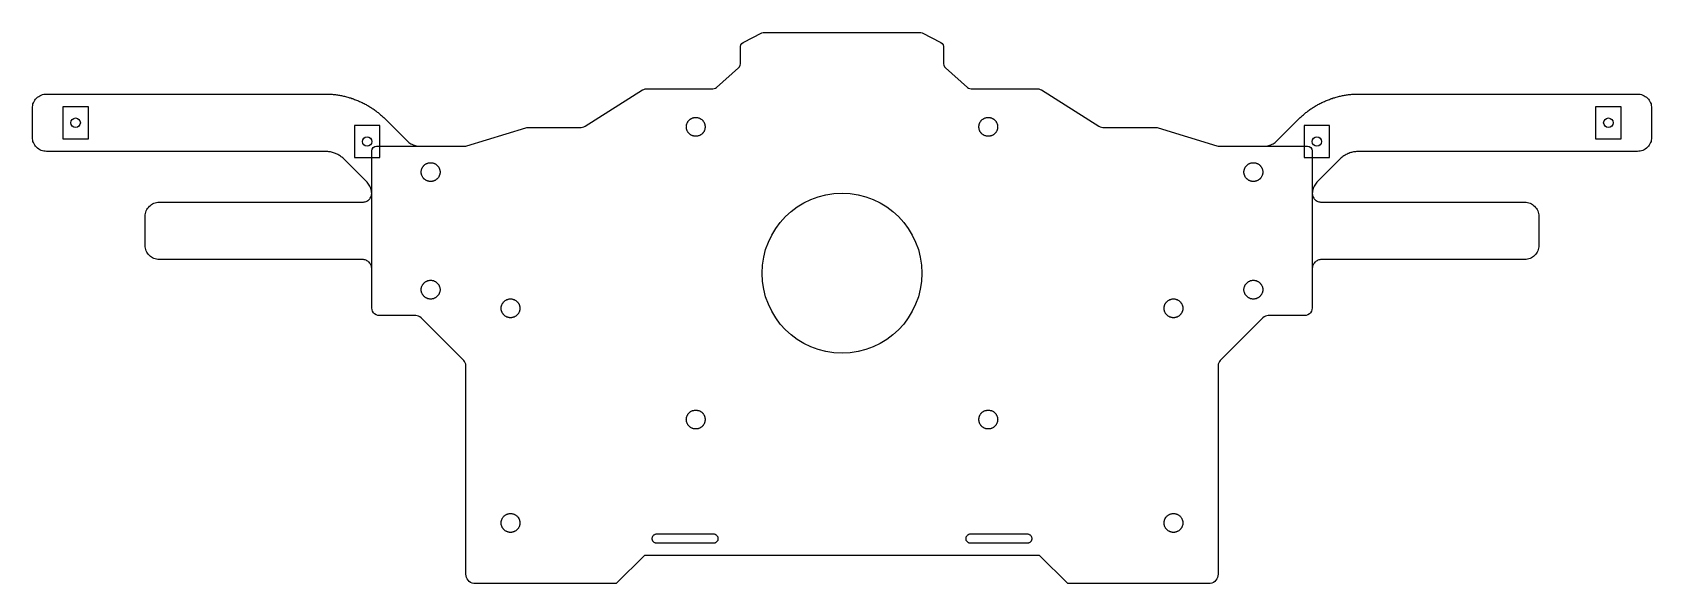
# Model space of a CAD drawing. Header units: millimetres. Extents: x -86 to 86, y -33 to 26.
import ezdxf

# ---------------------------------------------------------------- set-up
doc = ezdxf.new("R2010")
doc.units = ezdxf.units.MM
for name, color, linetype in [('BOARD_OUTLINE', 7, 'Continuous'), ('FUROS_V3', 3, 'Continuous'), ('SENSORES_REF', 1, 'Continuous'), ('V3_REF', 8, 'Continuous')]:
    doc.layers.add(name, color=color, linetype=linetype)

msp = doc.modelspace()

# ---------------------------------------------------------------- linework, layer by layer
at = {"layer": 'BOARD_OUTLINE'}
msp.add_lwpolyline([(-54.99, 12.95), (-84.6, 12.95), (-84.75, 12.96), (-84.89, 12.98), (-85.04, 13.01), (-85.17, 13.06), (-85.31, 13.13), (-85.43, 13.2), (-85.55, 13.29), (-85.66, 13.39), (-85.76, 13.5), (-85.85, 13.62), (-85.92, 13.74), (-85.99, 13.88), (-86.04, 14.01), (-86.07, 14.16), (-86.09, 14.3), (-86.1, 14.45), (-86.1, 17.55), (-86.09, 17.7), (-86.07, 17.84), (-86.04, 17.99), (-85.99, 18.12), (-85.92, 18.26), (-85.85, 18.38), (-85.76, 18.5), (-85.66, 18.61), (-85.55, 18.71), (-85.43, 18.8), (-85.31, 18.87), (-85.17, 18.94), (-85.04, 18.99), (-84.89, 19.02), (-84.75, 19.04), (-84.6, 19.05), (-54.99, 19.05), (-54.87, 19.05), (-54.76, 19.05), (-54.65, 19.04), (-54.54, 19.04), (-54.43, 19.03), (-54.32, 19.03), (-54.21, 19.02), (-54.1, 19.01), (-53.99, 18.99), (-53.88, 18.98), (-53.77, 18.97), (-53.66, 18.95), (-53.55, 18.94), (-53.44, 18.92), (-53.33, 18.9), (-53.22, 18.88), (-53.11, 18.85), (-53, 18.83), (-52.89, 18.81), (-52.79, 18.78), (-52.68, 18.75), (-52.57, 18.72), (-52.46, 18.69), (-52.36, 18.66), (-52.25, 18.63), (-52.15, 18.59), (-52.04, 18.56), (-51.94, 18.52), (-51.83, 18.48), (-51.73, 18.44), (-51.62, 18.4), (-51.52, 18.36), (-51.42, 18.32), (-51.32, 18.27), (-51.22, 18.23), (-51.12, 18.18), (-51.02, 18.13), (-50.92, 18.08), (-50.82, 18.03), (-50.72, 17.98), (-50.62, 17.93), (-50.52, 17.87), (-50.43, 17.82), (-50.33, 17.76), (-50.24, 17.7), (-50.14, 17.65), (-50.05, 17.59), (-49.96, 17.52), (-49.87, 17.46), (-49.77, 17.4), (-49.68, 17.33), (-49.59, 17.27), (-49.51, 17.2), (-49.42, 17.13), (-49.33, 17.07), (-49.24, 17), (-49.16, 16.92), (-49.07, 16.85), (-48.99, 16.78), (-48.91, 16.71), (-48.83, 16.63), (-48.74, 16.55), (-48.66, 16.48), (-48.59, 16.4), (-46.27, 14.09), (-46.18, 14), (-46.08, 13.91), (-45.97, 13.84), (-45.86, 13.77), (-45.74, 13.71), (-45.62, 13.65), (-45.5, 13.61), (-45.38, 13.57), (-45.25, 13.54), (-45.12, 13.52), (-44.99, 13.5), (-44.86, 13.5), (-40.12, 13.5), (-40, 13.51), (-39.89, 13.53), (-33.62, 15.46), (-33.5, 15.49), (-33.38, 15.5), (-27.73, 15.5), (-27.58, 15.51), (-27.44, 15.56), (-27.3, 15.62), (-21.2, 19.48), (-21.06, 19.54), (-20.92, 19.59), (-20.77, 19.6), (-13.73, 19.6), (-13.58, 19.62), (-13.45, 19.67), (-13.33, 19.75), (-11, 21.82), (-10.89, 21.95), (-10.82, 22.1), (-10.8, 22.27), (-10.8, 24.09), (-10.77, 24.27), (-10.67, 24.43), (-10.52, 24.54), (-8.51, 25.55), (-8.4, 25.59), (-8.28, 25.6), (8.28, 25.6), (8.4, 25.59), (8.51, 25.55), (10.52, 24.54), (10.67, 24.43), (10.77, 24.27), (10.8, 24.09), (10.8, 22.27), (10.82, 22.1), (10.89, 21.95), (11, 21.82), (13.33, 19.75), (13.45, 19.67), (13.58, 19.62), (13.73, 19.6), (20.77, 19.6), (20.92, 19.59), (21.06, 19.54), (21.2, 19.48), (27.3, 15.62), (27.44, 15.56), (27.58, 15.51), (27.73, 15.5), (33.38, 15.5), (33.5, 15.49), (33.62, 15.46), (39.88, 13.53), (40, 13.51), (40.12, 13.5), (44.86, 13.5), (44.99, 13.5), (45.12, 13.52), (45.25, 13.54), (45.38, 13.57), (45.5, 13.61), (45.62, 13.65), (45.74, 13.71), (45.86, 13.77), (45.97, 13.84), (46.08, 13.91), (46.18, 14), (46.27, 14.09), (48.59, 16.4), (48.66, 16.48), (48.74, 16.55), (48.83, 16.63), (48.91, 16.71), (48.99, 16.78), (49.07, 16.85), (49.16, 16.92), (49.24, 17), (49.33, 17.07), (49.42, 17.13), (49.51, 17.2), (49.59, 17.27), (49.68, 17.33), (49.77, 17.4), (49.87, 17.46), (49.96, 17.52), (50.05, 17.59), (50.14, 17.65), (50.24, 17.7), (50.33, 17.76), (50.43, 17.82), (50.52, 17.87), (50.62, 17.93), (50.72, 17.98), (50.82, 18.03), (50.92, 18.08), (51.02, 18.13), (51.12, 18.18), (51.22, 18.23), (51.32, 18.27), (51.42, 18.32), (51.52, 18.36), (51.62, 18.4), (51.73, 18.44), (51.83, 18.48), (51.94, 18.52), (52.04, 18.56), (52.15, 18.59), (52.25, 18.63), (52.36, 18.66), (52.46, 18.69), (52.57, 18.72), (52.68, 18.75), (52.79, 18.78), (52.89, 18.81), (53, 18.83), (53.11, 18.85), (53.22, 18.88), (53.33, 18.9), (53.44, 18.92), (53.55, 18.94), (53.66, 18.95), (53.77, 18.97), (53.88, 18.98), (53.99, 18.99), (54.1, 19.01), (54.21, 19.02), (54.32, 19.03), (54.43, 19.03), (54.54, 19.04), (54.65, 19.04), (54.76, 19.05), (54.87, 19.05), (54.99, 19.05), (84.6, 19.05), (84.75, 19.04), (84.89, 19.02), (85.04, 18.99), (85.17, 18.94), (85.31, 18.87), (85.43, 18.8), (85.55, 18.71), (85.66, 18.61), (85.76, 18.5), (85.85, 18.38), (85.92, 18.26), (85.99, 18.12), (86.04, 17.99), (86.07, 17.84), (86.09, 17.7), (86.1, 17.55), (86.1, 14.45), (86.09, 14.3), (86.07, 14.16), (86.04, 14.01), (85.99, 13.88), (85.92, 13.74), (85.85, 13.62), (85.76, 13.5), (85.66, 13.39), (85.55, 13.29), (85.43, 13.2), (85.31, 13.13), (85.17, 13.06), (85.04, 13.01), (84.89, 12.98), (84.75, 12.96), (84.6, 12.95), (54.99, 12.95), (54.93, 12.95), (54.85, 12.95), (54.78, 12.94), (54.71, 12.94), (54.6, 12.92), (54.49, 12.91), (54.4, 12.89), (54.29, 12.87), (54.19, 12.84), (54.11, 12.82), (54, 12.78), (53.9, 12.74), (53.81, 12.71), (53.71, 12.66), (53.62, 12.61), (53.52, 12.56), (53.43, 12.5), (53.36, 12.46), (53.27, 12.4), (53.18, 12.33), (53.1, 12.27), (53.04, 12.22), (52.97, 12.15), (52.9, 12.09), (50.59, 9.77), (50.5, 9.68), (50.41, 9.58), (50.34, 9.47), (50.27, 9.36), (50.21, 9.24), (50.15, 9.12), (50.11, 9), (50.07, 8.88), (50.04, 8.75), (50.02, 8.62), (50, 8.49), (50, 8.36), (50, -3.7), (49.98, -3.88), (49.92, -4.05), (49.82, -4.2), (49.7, -4.33), (49.55, -4.42), (49.38, -4.48), (49.2, -4.5), (45.33, -4.5), (45.17, -4.52), (45.03, -4.56), (44.89, -4.63), (44.77, -4.73), (40.23, -9.27), (40.13, -9.39), (40.06, -9.53), (40.01, -9.67), (40, -9.83), (40, -32), (39.98, -32.17), (39.94, -32.34), (39.87, -32.5), (39.77, -32.64), (39.64, -32.77), (39.5, -32.87), (39.34, -32.94), (39.17, -32.98), (39, -33), (24, -33), (21, -30), (-21, -30), (-24, -33), (-39, -33), (-39.17, -32.98), (-39.34, -32.94), (-39.5, -32.87), (-39.64, -32.77), (-39.77, -32.64), (-39.87, -32.5), (-39.94, -32.34), (-39.98, -32.17), (-40, -32), (-40, -9.83), (-40.02, -9.67), (-40.06, -9.53), (-40.14, -9.39), (-40.23, -9.27), (-44.77, -4.73), (-44.89, -4.63), (-45.03, -4.56), (-45.17, -4.52), (-45.33, -4.5), (-49.2, -4.5), (-49.38, -4.48), (-49.55, -4.42), (-49.7, -4.33), (-49.83, -4.2), (-49.92, -4.05), (-49.98, -3.88), (-50, -3.7), (-50, 8.36), (-50, 8.49), (-50.02, 8.62), (-50.04, 8.75), (-50.07, 8.88), (-50.11, 9), (-50.15, 9.12), (-50.21, 9.24), (-50.27, 9.36), (-50.34, 9.47), (-50.41, 9.58), (-50.5, 9.68), (-50.59, 9.77), (-52.9, 12.09), (-52.97, 12.15), (-53.04, 12.22), (-53.1, 12.27), (-53.18, 12.33), (-53.25, 12.38), (-53.34, 12.45), (-53.43, 12.5), (-53.52, 12.56), (-53.61, 12.61), (-53.7, 12.66), (-53.8, 12.7), (-53.88, 12.73), (-53.98, 12.77), (-54.07, 12.8), (-54.18, 12.84), (-54.28, 12.86), (-54.39, 12.89), (-54.47, 12.9), (-54.58, 12.92), (-54.67, 12.93), (-54.74, 12.94), (-54.83, 12.95), (-54.9, 12.95)], close=True, dxfattribs=at)
msp.add_circle((0, 0), 8.5, dxfattribs=at)
at = {"layer": 'FUROS_V3'}
for points in [[(-14.56, 15.56), (-14.56, 15.51), (-14.56, 15.46), (-14.57, 15.41), (-14.58, 15.36), (-14.59, 15.31), (-14.6, 15.27), (-14.61, 15.22), (-14.63, 15.17), (-14.65, 15.13), (-14.67, 15.08), (-14.7, 15.04), (-14.72, 15), (-14.75, 14.96), (-14.78, 14.92), (-14.82, 14.88), (-14.85, 14.85), (-14.88, 14.82), (-14.92, 14.78), (-14.96, 14.75), (-15, 14.72), (-15.04, 14.7), (-15.08, 14.67), (-15.13, 14.65), (-15.17, 14.63), (-15.22, 14.61), (-15.27, 14.6), (-15.31, 14.59), (-15.36, 14.58), (-15.41, 14.57), (-15.46, 14.56), (-15.51, 14.56), (-15.56, 14.56), (-15.61, 14.56), (-15.65, 14.56), (-15.7, 14.57), (-15.75, 14.58), (-15.8, 14.59), (-15.85, 14.6), (-15.89, 14.61), (-15.94, 14.63), (-15.98, 14.65), (-16.03, 14.67), (-16.07, 14.7), (-16.11, 14.72), (-16.15, 14.75), (-16.19, 14.78), (-16.23, 14.82), (-16.26, 14.85), (-16.3, 14.88), (-16.33, 14.92), (-16.36, 14.96), (-16.39, 15), (-16.41, 15.04), (-16.44, 15.08), (-16.46, 15.13), (-16.48, 15.17), (-16.5, 15.22), (-16.51, 15.27), (-16.53, 15.31), (-16.54, 15.36), (-16.55, 15.41), (-16.55, 15.46), (-16.55, 15.51), (-16.56, 15.56), (-16.55, 15.61), (-16.55, 15.65), (-16.55, 15.7), (-16.54, 15.75), (-16.53, 15.8), (-16.51, 15.85), (-16.5, 15.89), (-16.48, 15.94), (-16.46, 15.98), (-16.44, 16.03), (-16.41, 16.07), (-16.39, 16.11), (-16.36, 16.15), (-16.33, 16.19), (-16.3, 16.23), (-16.26, 16.26), (-16.23, 16.3), (-16.19, 16.33), (-16.15, 16.36), (-16.11, 16.39), (-16.07, 16.41), (-16.03, 16.44), (-15.98, 16.46), (-15.94, 16.48), (-15.89, 16.5), (-15.85, 16.51), (-15.8, 16.53), (-15.75, 16.54), (-15.7, 16.55), (-15.65, 16.55), (-15.61, 16.55), (-15.56, 16.56), (-15.51, 16.55), (-15.46, 16.55), (-15.41, 16.55), (-15.36, 16.54), (-15.31, 16.53), (-15.27, 16.51), (-15.22, 16.5), (-15.17, 16.48), (-15.13, 16.46), (-15.08, 16.44), (-15.04, 16.41), (-15, 16.39), (-14.96, 16.36), (-14.92, 16.33), (-14.88, 16.3), (-14.85, 16.26), (-14.82, 16.23), (-14.78, 16.19), (-14.75, 16.15), (-14.72, 16.11), (-14.7, 16.07), (-14.67, 16.03), (-14.65, 15.98), (-14.63, 15.94), (-14.61, 15.89), (-14.6, 15.85), (-14.59, 15.8), (-14.58, 15.75), (-14.57, 15.7), (-14.56, 15.65), (-14.56, 15.61)], [(16.56, 15.56), (16.55, 15.51), (16.55, 15.46), (16.55, 15.41), (16.54, 15.36), (16.53, 15.31), (16.51, 15.27), (16.5, 15.22), (16.48, 15.17), (16.46, 15.13), (16.44, 15.08), (16.41, 15.04), (16.39, 15), (16.36, 14.96), (16.33, 14.92), (16.3, 14.88), (16.26, 14.85), (16.23, 14.82), (16.19, 14.78), (16.15, 14.75), (16.11, 14.72), (16.07, 14.7), (16.03, 14.67), (15.98, 14.65), (15.94, 14.63), (15.89, 14.61), (15.85, 14.6), (15.8, 14.59), (15.75, 14.58), (15.7, 14.57), (15.65, 14.56), (15.61, 14.56), (15.56, 14.56), (15.51, 14.56), (15.46, 14.56), (15.41, 14.57), (15.36, 14.58), (15.31, 14.59), (15.27, 14.6), (15.22, 14.61), (15.17, 14.63), (15.13, 14.65), (15.08, 14.67), (15.04, 14.7), (15, 14.72), (14.96, 14.75), (14.92, 14.78), (14.88, 14.82), (14.85, 14.85), (14.82, 14.88), (14.78, 14.92), (14.75, 14.96), (14.72, 15), (14.7, 15.04), (14.67, 15.08), (14.65, 15.13), (14.63, 15.17), (14.61, 15.22), (14.6, 15.27), (14.59, 15.31), (14.58, 15.36), (14.57, 15.41), (14.56, 15.46), (14.56, 15.51), (14.56, 15.56), (14.56, 15.61), (14.56, 15.65), (14.57, 15.7), (14.58, 15.75), (14.59, 15.8), (14.6, 15.85), (14.61, 15.89), (14.63, 15.94), (14.65, 15.98), (14.67, 16.03), (14.7, 16.07), (14.72, 16.11), (14.75, 16.15), (14.78, 16.19), (14.82, 16.23), (14.85, 16.26), (14.88, 16.3), (14.92, 16.33), (14.96, 16.36), (15, 16.39), (15.04, 16.41), (15.08, 16.44), (15.13, 16.46), (15.17, 16.48), (15.22, 16.5), (15.27, 16.51), (15.31, 16.53), (15.36, 16.54), (15.41, 16.55), (15.46, 16.55), (15.51, 16.55), (15.56, 16.56), (15.61, 16.55), (15.65, 16.55), (15.7, 16.55), (15.75, 16.54), (15.8, 16.53), (15.85, 16.51), (15.89, 16.5), (15.94, 16.48), (15.98, 16.46), (16.03, 16.44), (16.07, 16.41), (16.11, 16.39), (16.15, 16.36), (16.19, 16.33), (16.23, 16.3), (16.26, 16.26), (16.3, 16.23), (16.33, 16.19), (16.36, 16.15), (16.39, 16.11), (16.41, 16.07), (16.44, 16.03), (16.46, 15.98), (16.48, 15.94), (16.5, 15.89), (16.51, 15.85), (16.53, 15.8), (16.54, 15.75), (16.55, 15.7), (16.55, 15.65), (16.55, 15.61)], [(-42.75, 10.75), (-42.75, 10.7), (-42.75, 10.65), (-42.76, 10.6), (-42.77, 10.55), (-42.78, 10.51), (-42.79, 10.46), (-42.81, 10.41), (-42.83, 10.37), (-42.85, 10.32), (-42.87, 10.28), (-42.89, 10.24), (-42.92, 10.19), (-42.95, 10.15), (-42.98, 10.12), (-43.01, 10.08), (-43.04, 10.04), (-43.08, 10.01), (-43.12, 9.98), (-43.15, 9.95), (-43.19, 9.92), (-43.24, 9.89), (-43.28, 9.87), (-43.32, 9.85), (-43.37, 9.83), (-43.41, 9.81), (-43.46, 9.79), (-43.51, 9.78), (-43.55, 9.77), (-43.6, 9.76), (-43.65, 9.75), (-43.7, 9.75), (-43.75, 9.75), (-43.8, 9.75), (-43.85, 9.75), (-43.9, 9.76), (-43.95, 9.77), (-43.99, 9.78), (-44.04, 9.79), (-44.09, 9.81), (-44.13, 9.83), (-44.18, 9.85), (-44.22, 9.87), (-44.26, 9.89), (-44.31, 9.92), (-44.35, 9.95), (-44.38, 9.98), (-44.42, 10.01), (-44.46, 10.04), (-44.49, 10.08), (-44.52, 10.12), (-44.55, 10.15), (-44.58, 10.19), (-44.61, 10.24), (-44.63, 10.28), (-44.65, 10.32), (-44.67, 10.37), (-44.69, 10.41), (-44.71, 10.46), (-44.72, 10.51), (-44.73, 10.55), (-44.74, 10.6), (-44.75, 10.65), (-44.75, 10.7), (-44.75, 10.75), (-44.75, 10.8), (-44.75, 10.85), (-44.74, 10.9), (-44.73, 10.95), (-44.72, 10.99), (-44.71, 11.04), (-44.69, 11.09), (-44.67, 11.13), (-44.65, 11.18), (-44.63, 11.22), (-44.61, 11.26), (-44.58, 11.31), (-44.55, 11.35), (-44.52, 11.38), (-44.49, 11.42), (-44.46, 11.46), (-44.42, 11.49), (-44.38, 11.52), (-44.35, 11.55), (-44.31, 11.58), (-44.26, 11.61), (-44.22, 11.63), (-44.18, 11.65), (-44.13, 11.67), (-44.09, 11.69), (-44.04, 11.71), (-43.99, 11.72), (-43.95, 11.73), (-43.9, 11.74), (-43.85, 11.75), (-43.8, 11.75), (-43.75, 11.75), (-43.7, 11.75), (-43.65, 11.75), (-43.6, 11.74), (-43.55, 11.73), (-43.51, 11.72), (-43.46, 11.71), (-43.41, 11.69), (-43.37, 11.67), (-43.32, 11.65), (-43.28, 11.63), (-43.24, 11.61), (-43.19, 11.58), (-43.15, 11.55), (-43.12, 11.52), (-43.08, 11.49), (-43.04, 11.46), (-43.01, 11.42), (-42.98, 11.38), (-42.95, 11.35), (-42.92, 11.31), (-42.89, 11.26), (-42.87, 11.22), (-42.85, 11.18), (-42.83, 11.13), (-42.81, 11.09), (-42.79, 11.04), (-42.78, 10.99), (-42.77, 10.95), (-42.76, 10.9), (-42.75, 10.85), (-42.75, 10.8)], [(44.75, 10.75), (44.75, 10.7), (44.75, 10.65), (44.74, 10.6), (44.73, 10.55), (44.72, 10.51), (44.71, 10.46), (44.69, 10.41), (44.67, 10.37), (44.65, 10.32), (44.63, 10.28), (44.61, 10.24), (44.58, 10.19), (44.55, 10.15), (44.52, 10.12), (44.49, 10.08), (44.46, 10.04), (44.42, 10.01), (44.38, 9.98), (44.35, 9.95), (44.31, 9.92), (44.26, 9.89), (44.22, 9.87), (44.18, 9.85), (44.13, 9.83), (44.09, 9.81), (44.04, 9.79), (43.99, 9.78), (43.95, 9.77), (43.9, 9.76), (43.85, 9.75), (43.8, 9.75), (43.75, 9.75), (43.7, 9.75), (43.65, 9.75), (43.6, 9.76), (43.55, 9.77), (43.51, 9.78), (43.46, 9.79), (43.41, 9.81), (43.37, 9.83), (43.32, 9.85), (43.28, 9.87), (43.24, 9.89), (43.19, 9.92), (43.15, 9.95), (43.12, 9.98), (43.08, 10.01), (43.04, 10.04), (43.01, 10.08), (42.98, 10.12), (42.95, 10.15), (42.92, 10.19), (42.89, 10.24), (42.87, 10.28), (42.85, 10.32), (42.83, 10.37), (42.81, 10.41), (42.79, 10.46), (42.78, 10.51), (42.77, 10.55), (42.76, 10.6), (42.75, 10.65), (42.75, 10.7), (42.75, 10.75), (42.75, 10.8), (42.75, 10.85), (42.76, 10.9), (42.77, 10.95), (42.78, 10.99), (42.79, 11.04), (42.81, 11.09), (42.83, 11.13), (42.85, 11.18), (42.87, 11.22), (42.89, 11.26), (42.92, 11.31), (42.95, 11.35), (42.98, 11.38), (43.01, 11.42), (43.04, 11.46), (43.08, 11.49), (43.12, 11.52), (43.15, 11.55), (43.19, 11.58), (43.24, 11.61), (43.28, 11.63), (43.32, 11.65), (43.37, 11.67), (43.41, 11.69), (43.46, 11.71), (43.51, 11.72), (43.55, 11.73), (43.6, 11.74), (43.65, 11.75), (43.7, 11.75), (43.75, 11.75), (43.8, 11.75), (43.85, 11.75), (43.9, 11.74), (43.95, 11.73), (43.99, 11.72), (44.04, 11.71), (44.09, 11.69), (44.13, 11.67), (44.18, 11.65), (44.22, 11.63), (44.26, 11.61), (44.31, 11.58), (44.35, 11.55), (44.38, 11.52), (44.42, 11.49), (44.46, 11.46), (44.49, 11.42), (44.52, 11.38), (44.55, 11.35), (44.58, 11.31), (44.61, 11.26), (44.63, 11.22), (44.65, 11.18), (44.67, 11.13), (44.69, 11.09), (44.71, 11.04), (44.72, 10.99), (44.73, 10.95), (44.74, 10.9), (44.75, 10.85), (44.75, 10.8)], [(-42.75, -1.75), (-42.75, -1.8), (-42.75, -1.85), (-42.76, -1.9), (-42.77, -1.95), (-42.78, -1.99), (-42.79, -2.04), (-42.81, -2.09), (-42.83, -2.13), (-42.85, -2.18), (-42.87, -2.22), (-42.89, -2.26), (-42.92, -2.31), (-42.95, -2.35), (-42.98, -2.38), (-43.01, -2.42), (-43.04, -2.46), (-43.08, -2.49), (-43.12, -2.52), (-43.15, -2.55), (-43.19, -2.58), (-43.24, -2.61), (-43.28, -2.63), (-43.32, -2.65), (-43.37, -2.67), (-43.41, -2.69), (-43.46, -2.71), (-43.51, -2.72), (-43.55, -2.73), (-43.6, -2.74), (-43.65, -2.75), (-43.7, -2.75), (-43.75, -2.75), (-43.8, -2.75), (-43.85, -2.75), (-43.9, -2.74), (-43.95, -2.73), (-43.99, -2.72), (-44.04, -2.71), (-44.09, -2.69), (-44.13, -2.67), (-44.18, -2.65), (-44.22, -2.63), (-44.26, -2.61), (-44.31, -2.58), (-44.35, -2.55), (-44.38, -2.52), (-44.42, -2.49), (-44.46, -2.46), (-44.49, -2.42), (-44.52, -2.38), (-44.55, -2.35), (-44.58, -2.31), (-44.61, -2.26), (-44.63, -2.22), (-44.65, -2.18), (-44.67, -2.13), (-44.69, -2.09), (-44.71, -2.04), (-44.72, -1.99), (-44.73, -1.95), (-44.74, -1.9), (-44.75, -1.85), (-44.75, -1.8), (-44.75, -1.75), (-44.75, -1.7), (-44.75, -1.65), (-44.74, -1.6), (-44.73, -1.55), (-44.72, -1.51), (-44.71, -1.46), (-44.69, -1.41), (-44.67, -1.37), (-44.65, -1.32), (-44.63, -1.28), (-44.61, -1.24), (-44.58, -1.19), (-44.55, -1.15), (-44.52, -1.12), (-44.49, -1.08), (-44.46, -1.04), (-44.42, -1.01), (-44.38, -0.98), (-44.35, -0.95), (-44.31, -0.92), (-44.26, -0.89), (-44.22, -0.87), (-44.18, -0.85), (-44.13, -0.83), (-44.09, -0.81), (-44.04, -0.79), (-43.99, -0.78), (-43.95, -0.77), (-43.9, -0.76), (-43.85, -0.75), (-43.8, -0.75), (-43.75, -0.75), (-43.7, -0.75), (-43.65, -0.75), (-43.6, -0.76), (-43.55, -0.77), (-43.51, -0.78), (-43.46, -0.79), (-43.41, -0.81), (-43.37, -0.83), (-43.32, -0.85), (-43.28, -0.87), (-43.24, -0.89), (-43.19, -0.92), (-43.15, -0.95), (-43.12, -0.98), (-43.08, -1.01), (-43.04, -1.04), (-43.01, -1.08), (-42.98, -1.12), (-42.95, -1.15), (-42.92, -1.19), (-42.89, -1.24), (-42.87, -1.28), (-42.85, -1.32), (-42.83, -1.37), (-42.81, -1.41), (-42.79, -1.46), (-42.78, -1.51), (-42.77, -1.55), (-42.76, -1.6), (-42.75, -1.65), (-42.75, -1.7)], [(44.75, -1.75), (44.75, -1.8), (44.75, -1.85), (44.74, -1.9), (44.73, -1.95), (44.72, -1.99), (44.71, -2.04), (44.69, -2.09), (44.67, -2.13), (44.65, -2.18), (44.63, -2.22), (44.61, -2.26), (44.58, -2.31), (44.55, -2.35), (44.52, -2.38), (44.49, -2.42), (44.46, -2.46), (44.42, -2.49), (44.38, -2.52), (44.35, -2.55), (44.31, -2.58), (44.26, -2.61), (44.22, -2.63), (44.18, -2.65), (44.13, -2.67), (44.09, -2.69), (44.04, -2.71), (43.99, -2.72), (43.95, -2.73), (43.9, -2.74), (43.85, -2.75), (43.8, -2.75), (43.75, -2.75), (43.7, -2.75), (43.65, -2.75), (43.6, -2.74), (43.55, -2.73), (43.51, -2.72), (43.46, -2.71), (43.41, -2.69), (43.37, -2.67), (43.32, -2.65), (43.28, -2.63), (43.24, -2.61), (43.19, -2.58), (43.15, -2.55), (43.12, -2.52), (43.08, -2.49), (43.04, -2.46), (43.01, -2.42), (42.98, -2.38), (42.95, -2.35), (42.92, -2.31), (42.89, -2.26), (42.87, -2.22), (42.85, -2.18), (42.83, -2.13), (42.81, -2.09), (42.79, -2.04), (42.78, -1.99), (42.77, -1.95), (42.76, -1.9), (42.75, -1.85), (42.75, -1.8), (42.75, -1.75), (42.75, -1.7), (42.75, -1.65), (42.76, -1.6), (42.77, -1.55), (42.78, -1.51), (42.79, -1.46), (42.81, -1.41), (42.83, -1.37), (42.85, -1.32), (42.87, -1.28), (42.89, -1.24), (42.92, -1.19), (42.95, -1.15), (42.98, -1.12), (43.01, -1.08), (43.04, -1.04), (43.08, -1.01), (43.12, -0.98), (43.15, -0.95), (43.19, -0.92), (43.24, -0.89), (43.28, -0.87), (43.32, -0.85), (43.37, -0.83), (43.41, -0.81), (43.46, -0.79), (43.51, -0.78), (43.55, -0.77), (43.6, -0.76), (43.65, -0.75), (43.7, -0.75), (43.75, -0.75), (43.8, -0.75), (43.85, -0.75), (43.9, -0.76), (43.95, -0.77), (43.99, -0.78), (44.04, -0.79), (44.09, -0.81), (44.13, -0.83), (44.18, -0.85), (44.22, -0.87), (44.26, -0.89), (44.31, -0.92), (44.35, -0.95), (44.38, -0.98), (44.42, -1.01), (44.46, -1.04), (44.49, -1.08), (44.52, -1.12), (44.55, -1.15), (44.58, -1.19), (44.61, -1.24), (44.63, -1.28), (44.65, -1.32), (44.67, -1.37), (44.69, -1.41), (44.71, -1.46), (44.72, -1.51), (44.73, -1.55), (44.74, -1.6), (44.75, -1.65), (44.75, -1.7)], [(-34.25, -3.73), (-34.25, -3.78), (-34.25, -3.83), (-34.26, -3.88), (-34.27, -3.93), (-34.28, -3.98), (-34.29, -4.02), (-34.31, -4.07), (-34.33, -4.12), (-34.35, -4.16), (-34.37, -4.2), (-34.39, -4.25), (-34.42, -4.29), (-34.45, -4.33), (-34.48, -4.37), (-34.51, -4.4), (-34.54, -4.44), (-34.58, -4.47), (-34.62, -4.51), (-34.65, -4.54), (-34.69, -4.56), (-34.74, -4.59), (-34.78, -4.61), (-34.82, -4.64), (-34.87, -4.66), (-34.91, -4.67), (-34.96, -4.69), (-35.01, -4.7), (-35.05, -4.71), (-35.1, -4.72), (-35.15, -4.73), (-35.2, -4.73), (-35.25, -4.73), (-35.3, -4.73), (-35.35, -4.73), (-35.4, -4.72), (-35.45, -4.71), (-35.49, -4.7), (-35.54, -4.69), (-35.59, -4.67), (-35.63, -4.66), (-35.68, -4.64), (-35.72, -4.61), (-35.76, -4.59), (-35.81, -4.56), (-35.85, -4.54), (-35.88, -4.51), (-35.92, -4.47), (-35.96, -4.44), (-35.99, -4.4), (-36.02, -4.37), (-36.05, -4.33), (-36.08, -4.29), (-36.11, -4.25), (-36.13, -4.2), (-36.15, -4.16), (-36.17, -4.12), (-36.19, -4.07), (-36.21, -4.02), (-36.22, -3.98), (-36.23, -3.93), (-36.24, -3.88), (-36.25, -3.83), (-36.25, -3.78), (-36.25, -3.73), (-36.25, -3.68), (-36.25, -3.63), (-36.24, -3.59), (-36.23, -3.54), (-36.22, -3.49), (-36.21, -3.44), (-36.19, -3.4), (-36.17, -3.35), (-36.15, -3.31), (-36.13, -3.26), (-36.11, -3.22), (-36.08, -3.18), (-36.05, -3.14), (-36.02, -3.1), (-35.99, -3.06), (-35.96, -3.03), (-35.92, -2.99), (-35.88, -2.96), (-35.85, -2.93), (-35.81, -2.9), (-35.76, -2.88), (-35.72, -2.85), (-35.68, -2.83), (-35.63, -2.81), (-35.59, -2.79), (-35.54, -2.78), (-35.49, -2.76), (-35.45, -2.75), (-35.4, -2.74), (-35.35, -2.74), (-35.3, -2.73), (-35.25, -2.73), (-35.2, -2.73), (-35.15, -2.74), (-35.1, -2.74), (-35.05, -2.75), (-35.01, -2.76), (-34.96, -2.78), (-34.91, -2.79), (-34.87, -2.81), (-34.82, -2.83), (-34.78, -2.85), (-34.74, -2.88), (-34.69, -2.9), (-34.65, -2.93), (-34.62, -2.96), (-34.58, -2.99), (-34.54, -3.03), (-34.51, -3.06), (-34.48, -3.1), (-34.45, -3.14), (-34.42, -3.18), (-34.39, -3.22), (-34.37, -3.26), (-34.35, -3.31), (-34.33, -3.35), (-34.31, -3.4), (-34.29, -3.44), (-34.28, -3.49), (-34.27, -3.54), (-34.26, -3.59), (-34.25, -3.63), (-34.25, -3.68)], [(36.25, -3.73), (36.25, -3.78), (36.25, -3.83), (36.24, -3.88), (36.23, -3.93), (36.22, -3.98), (36.21, -4.02), (36.19, -4.07), (36.17, -4.12), (36.15, -4.16), (36.13, -4.2), (36.11, -4.25), (36.08, -4.29), (36.05, -4.33), (36.02, -4.37), (35.99, -4.4), (35.96, -4.44), (35.92, -4.47), (35.88, -4.51), (35.85, -4.54), (35.81, -4.56), (35.76, -4.59), (35.72, -4.61), (35.68, -4.64), (35.63, -4.66), (35.59, -4.67), (35.54, -4.69), (35.49, -4.7), (35.45, -4.71), (35.4, -4.72), (35.35, -4.73), (35.3, -4.73), (35.25, -4.73), (35.2, -4.73), (35.15, -4.73), (35.1, -4.72), (35.05, -4.71), (35.01, -4.7), (34.96, -4.69), (34.91, -4.67), (34.87, -4.66), (34.82, -4.64), (34.78, -4.61), (34.74, -4.59), (34.69, -4.56), (34.65, -4.54), (34.62, -4.51), (34.58, -4.47), (34.54, -4.44), (34.51, -4.4), (34.48, -4.37), (34.45, -4.33), (34.42, -4.29), (34.39, -4.25), (34.37, -4.2), (34.35, -4.16), (34.33, -4.12), (34.31, -4.07), (34.29, -4.02), (34.28, -3.98), (34.27, -3.93), (34.26, -3.88), (34.25, -3.83), (34.25, -3.78), (34.25, -3.73), (34.25, -3.68), (34.25, -3.63), (34.26, -3.59), (34.27, -3.54), (34.28, -3.49), (34.29, -3.44), (34.31, -3.4), (34.33, -3.35), (34.35, -3.31), (34.37, -3.26), (34.39, -3.22), (34.42, -3.18), (34.45, -3.14), (34.48, -3.1), (34.51, -3.06), (34.54, -3.03), (34.58, -2.99), (34.62, -2.96), (34.65, -2.93), (34.69, -2.9), (34.74, -2.88), (34.78, -2.85), (34.82, -2.83), (34.87, -2.81), (34.91, -2.79), (34.96, -2.78), (35.01, -2.76), (35.05, -2.75), (35.1, -2.74), (35.15, -2.74), (35.2, -2.73), (35.25, -2.73), (35.3, -2.73), (35.35, -2.74), (35.4, -2.74), (35.45, -2.75), (35.49, -2.76), (35.54, -2.78), (35.59, -2.79), (35.63, -2.81), (35.68, -2.83), (35.72, -2.85), (35.76, -2.88), (35.81, -2.9), (35.85, -2.93), (35.88, -2.96), (35.92, -2.99), (35.96, -3.03), (35.99, -3.06), (36.02, -3.1), (36.05, -3.14), (36.08, -3.18), (36.11, -3.22), (36.13, -3.26), (36.15, -3.31), (36.17, -3.35), (36.19, -3.4), (36.21, -3.44), (36.22, -3.49), (36.23, -3.54), (36.24, -3.59), (36.25, -3.63), (36.25, -3.68)], [(-14.56, -15.56), (-14.56, -15.61), (-14.56, -15.65), (-14.57, -15.7), (-14.58, -15.75), (-14.59, -15.8), (-14.6, -15.85), (-14.61, -15.89), (-14.63, -15.94), (-14.65, -15.98), (-14.67, -16.03), (-14.7, -16.07), (-14.72, -16.11), (-14.75, -16.15), (-14.78, -16.19), (-14.82, -16.23), (-14.85, -16.26), (-14.88, -16.3), (-14.92, -16.33), (-14.96, -16.36), (-15, -16.39), (-15.04, -16.41), (-15.08, -16.44), (-15.13, -16.46), (-15.17, -16.48), (-15.22, -16.5), (-15.27, -16.51), (-15.31, -16.53), (-15.36, -16.54), (-15.41, -16.55), (-15.46, -16.55), (-15.51, -16.55), (-15.56, -16.56), (-15.61, -16.55), (-15.65, -16.55), (-15.7, -16.55), (-15.75, -16.54), (-15.8, -16.53), (-15.85, -16.51), (-15.89, -16.5), (-15.94, -16.48), (-15.98, -16.46), (-16.03, -16.44), (-16.07, -16.41), (-16.11, -16.39), (-16.15, -16.36), (-16.19, -16.33), (-16.23, -16.3), (-16.26, -16.26), (-16.3, -16.23), (-16.33, -16.19), (-16.36, -16.15), (-16.39, -16.11), (-16.41, -16.07), (-16.44, -16.03), (-16.46, -15.98), (-16.48, -15.94), (-16.5, -15.89), (-16.51, -15.85), (-16.53, -15.8), (-16.54, -15.75), (-16.55, -15.7), (-16.55, -15.65), (-16.55, -15.61), (-16.56, -15.56), (-16.55, -15.51), (-16.55, -15.46), (-16.55, -15.41), (-16.54, -15.36), (-16.53, -15.31), (-16.51, -15.27), (-16.5, -15.22), (-16.48, -15.17), (-16.46, -15.13), (-16.44, -15.08), (-16.41, -15.04), (-16.39, -15), (-16.36, -14.96), (-16.33, -14.92), (-16.3, -14.88), (-16.26, -14.85), (-16.23, -14.82), (-16.19, -14.78), (-16.15, -14.75), (-16.11, -14.72), (-16.07, -14.7), (-16.03, -14.67), (-15.98, -14.65), (-15.94, -14.63), (-15.89, -14.61), (-15.85, -14.6), (-15.8, -14.59), (-15.75, -14.58), (-15.7, -14.57), (-15.65, -14.56), (-15.61, -14.56), (-15.56, -14.56), (-15.51, -14.56), (-15.46, -14.56), (-15.41, -14.57), (-15.36, -14.58), (-15.31, -14.59), (-15.27, -14.6), (-15.22, -14.61), (-15.17, -14.63), (-15.13, -14.65), (-15.08, -14.67), (-15.04, -14.7), (-15, -14.72), (-14.96, -14.75), (-14.92, -14.78), (-14.88, -14.82), (-14.85, -14.85), (-14.82, -14.88), (-14.78, -14.92), (-14.75, -14.96), (-14.72, -15), (-14.7, -15.04), (-14.67, -15.08), (-14.65, -15.13), (-14.63, -15.17), (-14.61, -15.22), (-14.6, -15.27), (-14.59, -15.31), (-14.58, -15.36), (-14.57, -15.41), (-14.56, -15.46), (-14.56, -15.51)], [(16.56, -15.56), (16.55, -15.61), (16.55, -15.65), (16.55, -15.7), (16.54, -15.75), (16.53, -15.8), (16.51, -15.85), (16.5, -15.89), (16.48, -15.94), (16.46, -15.98), (16.44, -16.03), (16.41, -16.07), (16.39, -16.11), (16.36, -16.15), (16.33, -16.19), (16.3, -16.23), (16.26, -16.26), (16.23, -16.3), (16.19, -16.33), (16.15, -16.36), (16.11, -16.39), (16.07, -16.41), (16.03, -16.44), (15.98, -16.46), (15.94, -16.48), (15.89, -16.5), (15.85, -16.51), (15.8, -16.53), (15.75, -16.54), (15.7, -16.55), (15.65, -16.55), (15.61, -16.55), (15.56, -16.56), (15.51, -16.55), (15.46, -16.55), (15.41, -16.55), (15.36, -16.54), (15.31, -16.53), (15.27, -16.51), (15.22, -16.5), (15.17, -16.48), (15.13, -16.46), (15.08, -16.44), (15.04, -16.41), (15, -16.39), (14.96, -16.36), (14.92, -16.33), (14.88, -16.3), (14.85, -16.26), (14.82, -16.23), (14.78, -16.19), (14.75, -16.15), (14.72, -16.11), (14.7, -16.07), (14.67, -16.03), (14.65, -15.98), (14.63, -15.94), (14.61, -15.89), (14.6, -15.85), (14.59, -15.8), (14.58, -15.75), (14.57, -15.7), (14.56, -15.65), (14.56, -15.61), (14.56, -15.56), (14.56, -15.51), (14.56, -15.46), (14.57, -15.41), (14.58, -15.36), (14.59, -15.31), (14.6, -15.27), (14.61, -15.22), (14.63, -15.17), (14.65, -15.13), (14.67, -15.08), (14.7, -15.04), (14.72, -15), (14.75, -14.96), (14.78, -14.92), (14.82, -14.88), (14.85, -14.85), (14.88, -14.82), (14.92, -14.78), (14.96, -14.75), (15, -14.72), (15.04, -14.7), (15.08, -14.67), (15.13, -14.65), (15.17, -14.63), (15.22, -14.61), (15.27, -14.6), (15.31, -14.59), (15.36, -14.58), (15.41, -14.57), (15.46, -14.56), (15.51, -14.56), (15.56, -14.56), (15.61, -14.56), (15.65, -14.56), (15.7, -14.57), (15.75, -14.58), (15.8, -14.59), (15.85, -14.6), (15.89, -14.61), (15.94, -14.63), (15.98, -14.65), (16.03, -14.67), (16.07, -14.7), (16.11, -14.72), (16.15, -14.75), (16.19, -14.78), (16.23, -14.82), (16.26, -14.85), (16.3, -14.88), (16.33, -14.92), (16.36, -14.96), (16.39, -15), (16.41, -15.04), (16.44, -15.08), (16.46, -15.13), (16.48, -15.17), (16.5, -15.22), (16.51, -15.27), (16.53, -15.31), (16.54, -15.36), (16.55, -15.41), (16.55, -15.46), (16.55, -15.51)], [(-34.25, -26.55), (-34.25, -26.6), (-34.25, -26.65), (-34.26, -26.7), (-34.27, -26.75), (-34.28, -26.79), (-34.29, -26.84), (-34.31, -26.89), (-34.33, -26.93), (-34.35, -26.98), (-34.37, -27.02), (-34.39, -27.06), (-34.42, -27.11), (-34.45, -27.15), (-34.48, -27.18), (-34.51, -27.22), (-34.54, -27.26), (-34.58, -27.29), (-34.62, -27.32), (-34.65, -27.35), (-34.69, -27.38), (-34.74, -27.41), (-34.78, -27.43), (-34.82, -27.45), (-34.87, -27.47), (-34.91, -27.49), (-34.96, -27.51), (-35.01, -27.52), (-35.05, -27.53), (-35.1, -27.54), (-35.15, -27.55), (-35.2, -27.55), (-35.25, -27.55), (-35.3, -27.55), (-35.35, -27.55), (-35.4, -27.54), (-35.45, -27.53), (-35.49, -27.52), (-35.54, -27.51), (-35.59, -27.49), (-35.63, -27.47), (-35.68, -27.45), (-35.72, -27.43), (-35.76, -27.41), (-35.81, -27.38), (-35.85, -27.35), (-35.88, -27.32), (-35.92, -27.29), (-35.96, -27.26), (-35.99, -27.22), (-36.02, -27.18), (-36.05, -27.15), (-36.08, -27.11), (-36.11, -27.06), (-36.13, -27.02), (-36.15, -26.98), (-36.17, -26.93), (-36.19, -26.89), (-36.21, -26.84), (-36.22, -26.79), (-36.23, -26.75), (-36.24, -26.7), (-36.25, -26.65), (-36.25, -26.6), (-36.25, -26.55), (-36.25, -26.5), (-36.25, -26.45), (-36.24, -26.4), (-36.23, -26.35), (-36.22, -26.31), (-36.21, -26.26), (-36.19, -26.21), (-36.17, -26.17), (-36.15, -26.12), (-36.13, -26.08), (-36.11, -26.04), (-36.08, -25.99), (-36.05, -25.95), (-36.02, -25.92), (-35.99, -25.88), (-35.96, -25.84), (-35.92, -25.81), (-35.88, -25.78), (-35.85, -25.75), (-35.81, -25.72), (-35.76, -25.69), (-35.72, -25.67), (-35.68, -25.65), (-35.63, -25.63), (-35.59, -25.61), (-35.54, -25.59), (-35.49, -25.58), (-35.45, -25.57), (-35.4, -25.56), (-35.35, -25.55), (-35.3, -25.55), (-35.25, -25.55), (-35.2, -25.55), (-35.15, -25.55), (-35.1, -25.56), (-35.05, -25.57), (-35.01, -25.58), (-34.96, -25.59), (-34.91, -25.61), (-34.87, -25.63), (-34.82, -25.65), (-34.78, -25.67), (-34.74, -25.69), (-34.69, -25.72), (-34.65, -25.75), (-34.62, -25.78), (-34.58, -25.81), (-34.54, -25.84), (-34.51, -25.88), (-34.48, -25.92), (-34.45, -25.95), (-34.42, -25.99), (-34.39, -26.04), (-34.37, -26.08), (-34.35, -26.12), (-34.33, -26.17), (-34.31, -26.21), (-34.29, -26.26), (-34.28, -26.31), (-34.27, -26.35), (-34.26, -26.4), (-34.25, -26.45), (-34.25, -26.5)], [(36.25, -26.55), (36.25, -26.6), (36.25, -26.65), (36.24, -26.7), (36.23, -26.75), (36.22, -26.79), (36.21, -26.84), (36.19, -26.89), (36.17, -26.93), (36.15, -26.98), (36.13, -27.02), (36.11, -27.06), (36.08, -27.11), (36.05, -27.15), (36.02, -27.18), (35.99, -27.22), (35.96, -27.26), (35.92, -27.29), (35.88, -27.32), (35.85, -27.35), (35.81, -27.38), (35.76, -27.41), (35.72, -27.43), (35.68, -27.45), (35.63, -27.47), (35.59, -27.49), (35.54, -27.51), (35.49, -27.52), (35.45, -27.53), (35.4, -27.54), (35.35, -27.55), (35.3, -27.55), (35.25, -27.55), (35.2, -27.55), (35.15, -27.55), (35.1, -27.54), (35.05, -27.53), (35.01, -27.52), (34.96, -27.51), (34.91, -27.49), (34.87, -27.47), (34.82, -27.45), (34.78, -27.43), (34.74, -27.41), (34.69, -27.38), (34.65, -27.35), (34.62, -27.32), (34.58, -27.29), (34.54, -27.26), (34.51, -27.22), (34.48, -27.18), (34.45, -27.15), (34.42, -27.11), (34.39, -27.06), (34.37, -27.02), (34.35, -26.98), (34.33, -26.93), (34.31, -26.89), (34.29, -26.84), (34.28, -26.79), (34.27, -26.75), (34.26, -26.7), (34.25, -26.65), (34.25, -26.6), (34.25, -26.55), (34.25, -26.5), (34.25, -26.45), (34.26, -26.4), (34.27, -26.35), (34.28, -26.31), (34.29, -26.26), (34.31, -26.21), (34.33, -26.17), (34.35, -26.12), (34.37, -26.08), (34.39, -26.04), (34.42, -25.99), (34.45, -25.95), (34.48, -25.92), (34.51, -25.88), (34.54, -25.84), (34.58, -25.81), (34.62, -25.78), (34.65, -25.75), (34.69, -25.72), (34.74, -25.69), (34.78, -25.67), (34.82, -25.65), (34.87, -25.63), (34.91, -25.61), (34.96, -25.59), (35.01, -25.58), (35.05, -25.57), (35.1, -25.56), (35.15, -25.55), (35.2, -25.55), (35.25, -25.55), (35.3, -25.55), (35.35, -25.55), (35.4, -25.56), (35.45, -25.57), (35.49, -25.58), (35.54, -25.59), (35.59, -25.61), (35.63, -25.63), (35.68, -25.65), (35.72, -25.67), (35.76, -25.69), (35.81, -25.72), (35.85, -25.75), (35.88, -25.78), (35.92, -25.81), (35.96, -25.84), (35.99, -25.88), (36.02, -25.92), (36.05, -25.95), (36.08, -25.99), (36.11, -26.04), (36.13, -26.08), (36.15, -26.12), (36.17, -26.17), (36.19, -26.21), (36.21, -26.26), (36.22, -26.31), (36.23, -26.35), (36.24, -26.4), (36.25, -26.45), (36.25, -26.5)], [(-13.69, -27.71), (-13.64, -27.72), (-13.59, -27.72), (-13.54, -27.73), (-13.49, -27.75), (-13.45, -27.77), (-13.41, -27.8), (-13.37, -27.83), (-13.33, -27.86), (-13.3, -27.9), (-13.27, -27.94), (-13.24, -27.98), (-13.22, -28.02), (-13.21, -28.07), (-13.19, -28.12), (-13.19, -28.16), (-13.19, -28.21), (-13.19, -28.26), (-13.19, -28.31), (-13.21, -28.36), (-13.22, -28.4), (-13.24, -28.45), (-13.27, -28.49), (-13.3, -28.53), (-13.33, -28.57), (-13.37, -28.6), (-13.41, -28.63), (-13.45, -28.65), (-13.49, -28.67), (-13.54, -28.69), (-13.59, -28.7), (-13.64, -28.71), (-13.69, -28.71), (-19.69, -28.71), (-19.73, -28.71), (-19.78, -28.7), (-19.83, -28.69), (-19.88, -28.67), (-19.92, -28.65), (-19.96, -28.63), (-20, -28.6), (-20.04, -28.57), (-20.07, -28.53), (-20.1, -28.49), (-20.13, -28.45), (-20.15, -28.4), (-20.16, -28.36), (-20.18, -28.31), (-20.18, -28.26), (-20.19, -28.21), (-20.18, -28.16), (-20.18, -28.12), (-20.16, -28.07), (-20.15, -28.02), (-20.13, -27.98), (-20.1, -27.94), (-20.07, -27.9), (-20.04, -27.86), (-20, -27.83), (-19.96, -27.8), (-19.92, -27.77), (-19.88, -27.75), (-19.83, -27.73), (-19.78, -27.72), (-19.73, -27.72), (-19.69, -27.71)], [(19.69, -27.71), (19.73, -27.72), (19.78, -27.72), (19.83, -27.73), (19.88, -27.75), (19.92, -27.77), (19.96, -27.8), (20, -27.83), (20.04, -27.86), (20.07, -27.9), (20.1, -27.94), (20.13, -27.98), (20.15, -28.02), (20.16, -28.07), (20.18, -28.12), (20.18, -28.16), (20.19, -28.21), (20.18, -28.26), (20.18, -28.31), (20.16, -28.36), (20.15, -28.4), (20.13, -28.45), (20.1, -28.49), (20.07, -28.53), (20.04, -28.57), (20, -28.6), (19.96, -28.63), (19.92, -28.65), (19.88, -28.67), (19.83, -28.69), (19.78, -28.7), (19.73, -28.71), (19.69, -28.71), (13.69, -28.71), (13.64, -28.71), (13.59, -28.7), (13.54, -28.69), (13.49, -28.67), (13.45, -28.65), (13.41, -28.63), (13.37, -28.6), (13.33, -28.57), (13.3, -28.53), (13.27, -28.49), (13.24, -28.45), (13.22, -28.4), (13.21, -28.36), (13.19, -28.31), (13.19, -28.26), (13.19, -28.21), (13.19, -28.16), (13.19, -28.12), (13.21, -28.07), (13.22, -28.02), (13.24, -27.98), (13.27, -27.94), (13.3, -27.9), (13.33, -27.86), (13.37, -27.83), (13.41, -27.8), (13.45, -27.77), (13.49, -27.75), (13.54, -27.73), (13.59, -27.72), (13.64, -27.72), (13.69, -27.71)]]:
    msp.add_lwpolyline(points, close=True, dxfattribs=at)
at = {"layer": 'SENSORES_REF'}
for points in [[(-82.85, 14.3), (-80.15, 14.3), (-80.15, 17.7), (-82.85, 17.7)], [(80.15, 14.3), (82.85, 14.3), (82.85, 17.7), (80.15, 17.7)], [(-51.85, 12.3), (-49.15, 12.3), (-49.15, 15.7), (-51.85, 15.7)], [(49.15, 12.3), (51.85, 12.3), (51.85, 15.7), (49.15, 15.7)]]:
    msp.add_lwpolyline(points, close=True, dxfattribs=at)
for centre in [(-81.5, 16), (81.5, 16), (-50.5, 14), (50.5, 14)]:
    msp.add_circle(centre, 0.5, dxfattribs=at)
at = {"layer": 'V3_REF'}
msp.add_lwpolyline([(-39, -33), (-39.17, -32.98), (-39.34, -32.94), (-39.5, -32.87), (-39.64, -32.77), (-39.77, -32.64), (-39.87, -32.5), (-39.94, -32.34), (-39.98, -32.17), (-40, -32), (-40, -31), (-40, -28.4), (-40, -9.83), (-40.02, -9.67), (-40.06, -9.53), (-40.14, -9.39), (-40.23, -9.27), (-44.77, -4.73), (-44.89, -4.63), (-45.03, -4.56), (-45.17, -4.52), (-45.33, -4.5), (-49.2, -4.5), (-49.38, -4.48), (-49.55, -4.42), (-49.7, -4.33), (-49.83, -4.2), (-49.92, -4.05), (-49.98, -3.88), (-50, -3.7), (-50, -1), (-50, 0.45), (-50, 0.55), (-50.02, 0.65), (-50.04, 0.74), (-50.08, 0.83), (-50.12, 0.92), (-50.17, 1.01), (-50.23, 1.08), (-50.29, 1.16), (-50.37, 1.22), (-50.44, 1.28), (-50.53, 1.33), (-50.62, 1.37), (-50.71, 1.41), (-50.8, 1.43), (-50.9, 1.45), (-51, 1.45), (-72.6, 1.45), (-72.75, 1.46), (-72.89, 1.48), (-73.04, 1.51), (-73.17, 1.56), (-73.31, 1.63), (-73.43, 1.7), (-73.55, 1.79), (-73.66, 1.89), (-73.76, 2), (-73.85, 2.12), (-73.92, 2.24), (-73.99, 2.38), (-74.04, 2.51), (-74.07, 2.66), (-74.09, 2.8), (-74.1, 2.95), (-74.1, 6.05), (-74.09, 6.2), (-74.07, 6.34), (-74.04, 6.49), (-73.99, 6.62), (-73.92, 6.76), (-73.85, 6.88), (-73.76, 7), (-73.66, 7.11), (-73.55, 7.21), (-73.43, 7.3), (-73.31, 7.37), (-73.17, 7.44), (-73.04, 7.49), (-72.89, 7.52), (-72.75, 7.54), (-72.6, 7.55), (-51, 7.55), (-50.9, 7.55), (-50.8, 7.57), (-50.71, 7.59), (-50.62, 7.63), (-50.53, 7.67), (-50.44, 7.72), (-50.37, 7.78), (-50.29, 7.84), (-50.23, 7.92), (-50.17, 7.99), (-50.12, 8.08), (-50.08, 8.17), (-50.04, 8.26), (-50.02, 8.35), (-50, 8.45), (-50, 8.55), (-50, 12), (-50, 13), (-49.96, 13.19), (-49.85, 13.35), (-49.69, 13.46), (-49.5, 13.5), (-40.12, 13.5), (-40, 13.51), (-39.89, 13.53), (-33.62, 15.46), (-33.5, 15.49), (-33.38, 15.5), (-27.73, 15.5), (-27.58, 15.51), (-27.44, 15.56), (-27.3, 15.62), (-21.2, 19.48), (-21.06, 19.54), (-20.92, 19.59), (-20.77, 19.6), (-13.73, 19.6), (-13.58, 19.62), (-13.45, 19.67), (-13.33, 19.75), (-11, 21.82), (-10.89, 21.95), (-10.82, 22.1), (-10.8, 22.27), (-10.8, 24.09), (-10.77, 24.27), (-10.67, 24.43), (-10.52, 24.54), (-8.51, 25.55), (-8.4, 25.59), (-8.28, 25.6), (0, 25.6), (8.28, 25.6), (8.4, 25.59), (8.51, 25.55), (10.52, 24.54), (10.67, 24.43), (10.77, 24.27), (10.8, 24.09), (10.8, 22.27), (10.82, 22.1), (10.89, 21.95), (11, 21.82), (13.33, 19.75), (13.45, 19.67), (13.58, 19.62), (13.73, 19.6), (20.77, 19.6), (20.92, 19.59), (21.06, 19.54), (21.2, 19.48), (27.3, 15.62), (27.44, 15.56), (27.58, 15.51), (27.73, 15.5), (33.38, 15.5), (33.5, 15.49), (33.62, 15.46), (39.88, 13.53), (40, 13.51), (40.12, 13.5), (49.5, 13.5), (49.69, 13.46), (49.85, 13.35), (49.96, 13.19), (50, 13), (50, 12), (50, 8.55), (50, 8.45), (50.02, 8.35), (50.04, 8.26), (50.08, 8.17), (50.12, 8.08), (50.17, 7.99), (50.23, 7.92), (50.29, 7.84), (50.37, 7.78), (50.44, 7.72), (50.53, 7.67), (50.62, 7.63), (50.71, 7.59), (50.8, 7.57), (50.9, 7.55), (51, 7.55), (72.6, 7.55), (72.75, 7.54), (72.89, 7.52), (73.04, 7.49), (73.17, 7.44), (73.31, 7.37), (73.43, 7.3), (73.55, 7.21), (73.66, 7.11), (73.76, 7), (73.85, 6.88), (73.92, 6.76), (73.99, 6.62), (74.04, 6.49), (74.07, 6.34), (74.09, 6.2), (74.1, 6.05), (74.1, 2.95), (74.09, 2.8), (74.07, 2.66), (74.04, 2.51), (73.99, 2.38), (73.92, 2.24), (73.85, 2.12), (73.76, 2), (73.66, 1.89), (73.55, 1.79), (73.43, 1.7), (73.31, 1.63), (73.17, 1.56), (73.04, 1.51), (72.89, 1.48), (72.75, 1.46), (72.6, 1.45), (51, 1.45), (50.9, 1.45), (50.8, 1.43), (50.71, 1.41), (50.62, 1.37), (50.53, 1.33), (50.44, 1.28), (50.37, 1.22), (50.29, 1.16), (50.23, 1.08), (50.17, 1.01), (50.12, 0.92), (50.08, 0.83), (50.04, 0.74), (50.02, 0.65), (50, 0.55), (50, 0.45), (50, -1), (50, -3.7), (49.98, -3.88), (49.92, -4.05), (49.82, -4.2), (49.7, -4.33), (49.55, -4.42), (49.38, -4.48), (49.2, -4.5), (45.33, -4.5), (45.17, -4.52), (45.03, -4.56), (44.89, -4.63), (44.77, -4.73), (40.23, -9.27), (40.13, -9.39), (40.06, -9.53), (40.01, -9.67), (40, -9.83), (40, -28.4), (40, -31), (40, -32), (39.98, -32.17), (39.94, -32.34), (39.87, -32.5), (39.77, -32.64), (39.64, -32.77), (39.5, -32.87), (39.34, -32.94), (39.17, -32.98), (39, -33), (24, -33), (21, -30), (20.25, -30), (20.25, -30), (0, -30), (-20.25, -30), (-20.25, -30), (-21, -30), (-24, -33)], close=True, dxfattribs=at)

doc.saveas('drawing.dxf')
